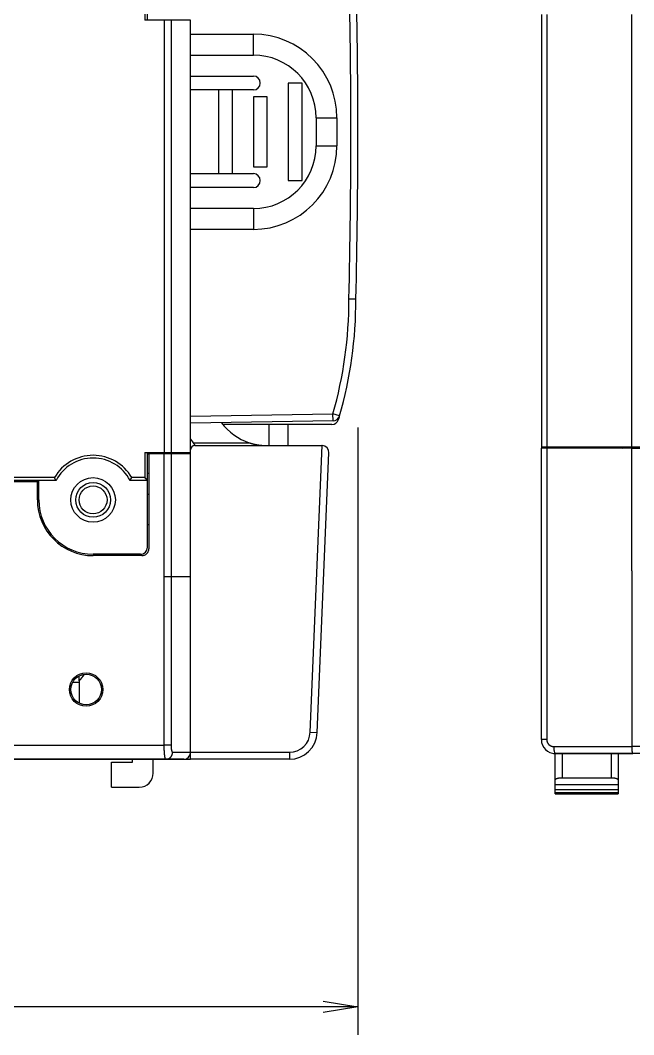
# Model space of a CAD drawing. Header units: millimetres. Extents: x -945625 to 316, y 6 to 533140.
# Drawn here: x -945529.1 to -945485.1, y 532407.4 to 532480.1 of the extents above; entities that cross this region are included whole.
import ezdxf

# ---------------------------------------------------------------- set-up
doc = ezdxf.new("R2010")
doc.units = ezdxf.units.MM
doc.header["$LTSCALE"] = 4

msp = doc.modelspace()

# ---------------------------------------------------------------- linework, layer by layer
at = {"color": 7, "linetype": 'Continuous'}
for p, q in [((-945520.158, 532481.919), (-945520.158, 532480.119)), ((-945519.958, 532480.119), (-945519.958, 532482.119)), ((-945491.69, 532480.527), (-945491.69, 532449.527)), ((-945491.303, 532480.527), (-945491.303, 532449.527)), ((-945485.19, 532449.527), (-945485.19, 532480.527)), ((-945518.755, 532480.119), (-945520.158, 532480.119)), ((-945518.755, 532480.119), (-945518.755, 532449.119)), ((-945518.268, 532480.119), (-945518.755, 532480.119)), ((-945518.268, 532480.119), (-945518.268, 532449.119)), ((-945516.858, 532480.119), (-945518.268, 532480.119)), ((-945516.858, 532449.119), (-945516.858, 532480.119)), ((-945516.858, 532479.119), (-945512.358, 532479.119)), ((-945512.358, 532477.619), (-945512.358, 532479.119)), ((-945504.902, 532478.794), (-945504.938, 532478.794)), ((-945516.858, 532477.619), (-945512.358, 532477.619)), ((-945516.858, 532476.119), (-945512.358, 532476.119)), ((-945508.858, 532475.619), (-945509.858, 532475.619)), ((-945509.858, 532475.619), (-945509.858, 532468.619)), ((-945508.858, 532468.619), (-945508.858, 532475.619)), ((-945504.897, 532475.444), (-945504.869, 532475.444)), ((-945514.858, 532475.119), (-945516.858, 532475.119)), ((-945513.858, 532475.119), (-945514.858, 532475.119)), ((-945514.858, 532475.119), (-945514.858, 532469.119)), ((-945512.358, 532475.119), (-945513.858, 532475.119)), ((-945513.858, 532469.119), (-945513.858, 532475.119)), ((-945511.358, 532474.619), (-945512.358, 532474.619)), ((-945512.358, 532474.619), (-945512.358, 532469.619)), ((-945511.358, 532469.619), (-945511.358, 532474.619)), ((-945504.86, 532473.794), (-945504.878, 532473.794)), ((-945507.858, 532473.119), (-945506.358, 532473.119)), ((-945507.858, 532473.119), (-945507.858, 532471.119)), ((-945506.358, 532473.119), (-945506.358, 532471.119)), ((-945507.858, 532471.119), (-945506.358, 532471.119)), ((-945504.878, 532470.444), (-945504.86, 532470.444)), ((-945512.358, 532469.619), (-945511.358, 532469.619)), ((-945516.858, 532469.119), (-945514.858, 532469.119)), ((-945514.858, 532469.119), (-945513.858, 532469.119)), ((-945513.858, 532469.119), (-945512.358, 532469.119)), ((-945509.858, 532468.619), (-945508.858, 532468.619)), ((-945504.869, 532468.794), (-945504.897, 532468.794)), ((-945512.358, 532468.119), (-945516.858, 532468.119)), ((-945512.358, 532466.619), (-945516.858, 532466.619)), ((-945512.358, 532466.619), (-945512.358, 532465.119)), ((-945512.358, 532465.119), (-945516.858, 532465.119)), ((-945504.938, 532465.444), (-945504.902, 532465.444)), ((-945504.927, 532463.794), (-945504.957, 532463.794)), ((-945516.858, 532451.719), (-945506.649, 532451.889)), ((-945506.168, 532451.751), (-945506.649, 532451.889)), ((-945506.641, 532451.389), (-945506.649, 532451.889)), ((-945506.641, 532451.389), (-945516.858, 532451.219)), ((-945511.258, 532451.119), (-945514.489, 532451.119)), ((-945509.858, 532451.119), (-945511.258, 532451.119)), ((-945511.258, 532451.119), (-945511.258, 532449.619)), ((-945506.728, 532451.119), (-945509.858, 532451.119)), ((-945509.858, 532449.619), (-945509.858, 532451.119)), ((-945504.858, 532450.91), (-945504.858, 532407.359)), ((-945516.685, 532449.819), (-945512.661, 532449.819)), ((-945520.158, 532449.119), (-945520.158, 532447.319)), ((-945520.158, 532449.119), (-945518.755, 532449.119)), ((-945519.958, 532447.119), (-945519.958, 532449.119)), ((-945519.958, 532449.019), (-945519.858, 532449.019)), ((-945518.755, 532449.019), (-945519.858, 532449.019)), ((-945519.858, 532449.019), (-945519.858, 532442.219)), ((-945519.258, 532449.119), (-945519.258, 532449.019)), ((-945518.958, 532449.019), (-945518.958, 532449.119)), ((-945518.755, 532449.119), (-945518.268, 532449.119)), ((-945518.268, 532449.019), (-945518.755, 532449.019)), ((-945518.755, 532440.219), (-945518.755, 532449.019)), ((-945518.268, 532449.119), (-945516.858, 532449.119)), ((-945516.858, 532449.019), (-945518.268, 532449.019)), ((-945518.268, 532449.019), (-945518.268, 532440.219)), ((-945517.758, 532449.019), (-945517.758, 532449.119)), ((-945516.858, 532449.019), (-945516.858, 532449.119)), ((-945516.858, 532440.219), (-945516.858, 532449.019)), ((-945516.558, 532449.619), (-945507.441, 532449.619)), ((-945508.277, 532429.056), (-945507.421, 532449.618)), ((-945507.778, 532429.035), (-945506.942, 532449.098)), ((-945491.69, 532449.527), (-945491.69, 532449.427)), ((-945491.69, 532449.527), (-945491.303, 532449.527)), ((-945491.303, 532449.427), (-945491.69, 532449.427)), ((-945491.69, 532440.627), (-945491.69, 532449.427)), ((-945491.49, 532449.427), (-945491.49, 532449.527)), ((-945491.303, 532449.527), (-945485.19, 532449.527)), ((-945485.19, 532449.427), (-945491.303, 532449.427)), ((-945491.303, 532449.427), (-945491.303, 532440.627)), ((-945485.89, 532449.527), (-945485.89, 532449.427)), ((-945485.89, 532449.427), (-945484.89, 532449.527)), ((-945485.19, 532449.527), (-945474.09, 532449.527)), ((-945485.19, 532440.627), (-945485.19, 532449.427)), ((-945485.19, 532449.427), (-945473.99, 532449.427)), ((-945519.858, 532447.619), (-945519.958, 532447.619)), ((-945526.629, 532447.319), (-945568.358, 532447.319)), ((-945526.511, 532447.119), (-945568.358, 532447.119)), ((-945527.858, 532447.019), (-945535.858, 532447.019)), ((-945527.858, 532445.719), (-945527.858, 532447.019)), ((-945527.758, 532447.019), (-945527.858, 532447.019)), ((-945527.758, 532445.719), (-945527.758, 532447.119)), ((-945519.958, 532447.119), (-945521.204, 532447.119)), ((-945520.158, 532447.319), (-945521.086, 532447.319)), ((-945519.958, 532442.319), (-945519.958, 532447.119)), ((-945519.958, 532446.119), (-945519.858, 532446.119)), ((-945519.858, 532443.919), (-945519.958, 532443.919)), ((-945520.458, 532441.819), (-945523.858, 532441.819)), ((-945520.358, 532441.719), (-945523.858, 532441.719)), ((-945522.358, 532441.719), (-945522.358, 532441.819)), ((-945491.69, 532428.527), (-945491.69, 532440.627)), ((-945491.303, 532440.627), (-945491.303, 532428.527)), ((-945485.19, 532440.627), (-945485.19, 532428.027)), ((-945518.755, 532428.119), (-945518.755, 532440.219)), ((-945518.755, 532440.219), (-945518.268, 532440.219)), ((-945518.268, 532440.219), (-945516.858, 532440.219)), ((-945518.268, 532440.219), (-945518.268, 532428.119)), ((-945516.858, 532427.619), (-945516.858, 532440.219)), ((-945524.858, 532432.744), (-945524.858, 532433.086)), ((-945524.858, 532432.619), (-945525.313, 532432.619)), ((-945524.858, 532432.744), (-945524.858, 532431.153)), ((-945508.277, 532429.056), (-945507.778, 532429.035)), ((-945535.858, 532428.119), (-945518.755, 532428.119)), ((-945518.268, 532428.119), (-945518.755, 532428.119)), ((-945491.303, 532428.527), (-945491.69, 532428.527)), ((-945490.803, 532428.027), (-945490.803, 532428.003)), ((-945490.803, 532428.027), (-945485.19, 532428.027)), ((-945461.991, 532428.027), (-945485.19, 532428.027)), ((-945518.153, 532427.619), (-945518.153, 532427.595)), ((-945518.153, 532427.619), (-945516.858, 532427.619)), ((-945516.858, 532427.619), (-945509.776, 532427.619)), ((-945516.858, 532427.119), (-945516.858, 532427.619)), ((-945509.776, 532427.619), (-945509.776, 532427.119)), ((-945490.808, 532427.527), (-945486.808, 532427.527)), ((-945485.134, 532427.527), (-945490.691, 532427.527)), ((-945490.691, 532427.527), (-945485.134, 532427.527)), ((-945490.691, 532425.65), (-945490.691, 532427.527)), ((-945490.19, 532427.527), (-945490.19, 532425.794)), ((-945486.69, 532427.527), (-945486.69, 532425.794)), ((-945486.19, 532427.527), (-945486.19, 532425.65)), ((-945461.49, 532427.527), (-945485.134, 532427.527)), ((-945518.64, 532427.119), (-945535.858, 532427.119)), ((-945535.858, 532427.119), (-945518.64, 532427.119)), ((-945522.543, 532426.919), (-945521.043, 532426.919)), ((-945522.543, 532425.119), (-945522.543, 532426.919)), ((-945521.043, 532426.919), (-945521.043, 532427.119)), ((-945519.543, 532426.119), (-945519.543, 532427.119)), ((-945517.358, 532427.119), (-945518.64, 532427.119)), ((-945518.64, 532427.119), (-945517.358, 532427.119)), ((-945517.358, 532427.119), (-945516.858, 532427.119)), ((-945509.776, 532427.119), (-945516.858, 532427.119)), ((-945490.19, 532425.794), (-945486.69, 532425.794)), ((-945522.543, 532425.119), (-945520.543, 532425.119)), ((-945490.691, 532425.277), (-945490.691, 532425.65)), ((-945490.691, 532424.914), (-945490.691, 532425.277)), ((-945486.19, 532425.277), (-945490.691, 532425.277)), ((-945486.19, 532425.65), (-945486.19, 532425.277)), ((-945486.19, 532425.277), (-945486.19, 532424.914)), ((-945490.691, 532424.627), (-945486.19, 532424.627)), ((-945490.691, 532424.698), (-945490.691, 532424.914)), ((-945486.19, 532424.914), (-945490.691, 532424.914)), ((-945486.19, 532424.698), (-945490.691, 532424.698)), ((-945490.691, 532424.627), (-945490.691, 532424.698)), ((-945486.19, 532424.914), (-945486.19, 532424.698)), ((-945486.19, 532424.698), (-945486.19, 532424.627)), ((-945507.358, 532409.776), (-945504.858, 532409.359)), ((-945504.858, 532409.359), (-945547.858, 532409.359)), ((-945504.858, 532409.359), (-945507.358, 532408.942)), ((-945504.858, 532409.359), (-945507.358, 532409.359))]:
    msp.add_line(p, q, dxfattribs=at)
for points in [[(-945505.001, 532460.119), (-945505.003, 532460.118), (-945505.005, 532460.118), (-945505.008, 532460.118), (-945505.011, 532460.118), (-945505.014, 532460.118), (-945505.017, 532460.118), (-945505.02, 532460.118), (-945505.024, 532460.118), (-945505.026, 532460.118), (-945505.03, 532460.118), (-945505.032, 532460.118), (-945505.035, 532460.118), (-945505.039, 532460.118), (-945505.042, 532460.118), (-945505.044, 532460.118), (-945505.047, 532460.118), (-945505.05, 532460.118), (-945505.055, 532460.118), (-945505.058, 532460.118), (-945505.061, 532460.118), (-945505.064, 532460.118), (-945505.067, 532460.118), (-945505.07, 532460.118), (-945505.074, 532460.118), (-945505.077, 532460.118), (-945505.08, 532460.118), (-945505.084, 532460.118), (-945505.087, 532460.118), (-945505.091, 532460.118), (-945505.094, 532460.118), (-945505.098, 532460.118), (-945505.102, 532460.118), (-945505.105, 532460.119), (-945505.109, 532460.119), (-945505.113, 532460.119), (-945505.117, 532460.119), (-945505.121, 532460.119), (-945505.125, 532460.119), (-945505.129, 532460.119), (-945505.133, 532460.119), (-945505.137, 532460.119), (-945505.142, 532460.119), (-945505.146, 532460.119), (-945505.15, 532460.119), (-945505.155, 532460.119), (-945505.159, 532460.119), (-945505.164, 532460.119), (-945505.168, 532460.119), (-945505.173, 532460.119), (-945505.177, 532460.119), (-945505.182, 532460.119), (-945505.187, 532460.12), (-945505.192, 532460.12), (-945505.197, 532460.12), (-945505.201, 532460.12), (-945505.206, 532460.12), (-945505.211, 532460.12), (-945505.216, 532460.12), (-945505.221, 532460.12), (-945505.227, 532460.12), (-945505.232, 532460.12), (-945505.237, 532460.12), (-945505.242, 532460.12), (-945505.247, 532460.12), (-945505.253, 532460.12), (-945505.258, 532460.121), (-945505.263, 532460.121), (-945505.269, 532460.121), (-945505.274, 532460.121), (-945505.28, 532460.121), (-945505.285, 532460.121), (-945505.291, 532460.121), (-945505.296, 532460.121), (-945505.302, 532460.121), (-945505.308, 532460.121), (-945505.313, 532460.121), (-945505.319, 532460.121), (-945505.325, 532460.121), (-945505.33, 532460.122), (-945505.336, 532460.122), (-945505.342, 532460.122), (-945505.348, 532460.122), (-945505.354, 532460.122), (-945505.36, 532460.122), (-945505.366, 532460.122), (-945505.371, 532460.122), (-945505.377, 532460.122), (-945505.383, 532460.122), (-945505.389, 532460.122), (-945505.396, 532460.123), (-945505.402, 532460.123), (-945505.408, 532460.123), (-945505.414, 532460.123), (-945505.42, 532460.123), (-945505.426, 532460.123), (-945505.432, 532460.123), (-945505.438, 532460.123), (-945505.445, 532460.123), (-945505.451, 532460.123), (-945505.457, 532460.123), (-945505.463, 532460.124), (-945505.47, 532460.124), (-945505.476, 532460.124), (-945505.482, 532460.124), (-945505.488, 532460.124), (-945505.495, 532460.124), (-945505.501, 532460.124)], [(-945512.66, 532449.819), (-945512.651, 532449.816), (-945512.641, 532449.812), (-945512.631, 532449.809), (-945512.622, 532449.806), (-945512.612, 532449.803), (-945512.602, 532449.8), (-945512.593, 532449.797), (-945512.583, 532449.794), (-945512.573, 532449.791), (-945512.563, 532449.788), (-945512.554, 532449.785), (-945512.544, 532449.782), (-945512.534, 532449.779), (-945512.524, 532449.776), (-945512.515, 532449.774), (-945512.505, 532449.771), (-945512.495, 532449.768), (-945512.485, 532449.765), (-945512.476, 532449.763), (-945512.466, 532449.76), (-945512.456, 532449.757), (-945512.446, 532449.755), (-945512.437, 532449.752), (-945512.427, 532449.749), (-945512.417, 532449.747), (-945512.407, 532449.744), (-945512.397, 532449.742), (-945512.388, 532449.739), (-945512.378, 532449.737), (-945512.368, 532449.734), (-945512.358, 532449.732), (-945512.348, 532449.729), (-945512.339, 532449.727), (-945512.329, 532449.725), (-945512.319, 532449.722), (-945512.309, 532449.72), (-945512.299, 532449.718), (-945512.29, 532449.716), (-945512.28, 532449.713), (-945512.27, 532449.711), (-945512.26, 532449.709), (-945512.25, 532449.707), (-945512.24, 532449.705), (-945512.23, 532449.703), (-945512.221, 532449.701), (-945512.211, 532449.699), (-945512.201, 532449.697), (-945512.191, 532449.695), (-945512.181, 532449.693), (-945512.171, 532449.691), (-945512.161, 532449.689), (-945512.152, 532449.687), (-945512.142, 532449.685), (-945512.132, 532449.683), (-945512.122, 532449.682), (-945512.112, 532449.68), (-945512.102, 532449.678), (-945512.092, 532449.676), (-945512.082, 532449.675), (-945512.072, 532449.673), (-945512.063, 532449.671), (-945512.053, 532449.67), (-945512.043, 532449.668), (-945512.033, 532449.667), (-945512.023, 532449.665), (-945512.013, 532449.664), (-945512.003, 532449.662), (-945511.993, 532449.661), (-945511.983, 532449.659), (-945511.973, 532449.658), (-945511.964, 532449.656), (-945511.954, 532449.655), (-945511.944, 532449.654), (-945511.934, 532449.652), (-945511.924, 532449.651), (-945511.914, 532449.65), (-945511.904, 532449.649), (-945511.894, 532449.647), (-945511.884, 532449.646), (-945511.874, 532449.645), (-945511.864, 532449.644), (-945511.854, 532449.643), (-945511.844, 532449.642), (-945511.835, 532449.641), (-945511.825, 532449.64), (-945511.815, 532449.639), (-945511.805, 532449.638), (-945511.795, 532449.637), (-945511.785, 532449.636), (-945511.775, 532449.635), (-945511.765, 532449.634), (-945511.755, 532449.633), (-945511.745, 532449.632), (-945511.735, 532449.631), (-945511.725, 532449.631), (-945511.715, 532449.63), (-945511.705, 532449.629), (-945511.695, 532449.628), (-945511.685, 532449.628), (-945511.676, 532449.627), (-945511.666, 532449.626), (-945511.656, 532449.626), (-945511.646, 532449.625), (-945511.636, 532449.625), (-945511.626, 532449.624), (-945511.616, 532449.624), (-945511.606, 532449.623), (-945511.596, 532449.623), (-945511.586, 532449.622), (-945511.576, 532449.622), (-945511.566, 532449.622), (-945511.556, 532449.621), (-945511.546, 532449.621), (-945511.536, 532449.621), (-945511.526, 532449.62), (-945511.516, 532449.62), (-945511.506, 532449.62), (-945511.497, 532449.62), (-945511.487, 532449.619), (-945511.477, 532449.619), (-945511.467, 532449.619), (-945511.457, 532449.619), (-945511.447, 532449.619), (-945511.437, 532449.619), (-945511.427, 532449.619), (-945511.417, 532449.619), (-945511.407, 532449.619)], [(-945526.51, 532447.119), (-945526.512, 532447.121), (-945526.514, 532447.122), (-945526.515, 532447.124), (-945526.517, 532447.125), (-945526.518, 532447.127), (-945526.52, 532447.129), (-945526.521, 532447.131), (-945526.523, 532447.133), (-945526.525, 532447.135), (-945526.526, 532447.137), (-945526.528, 532447.138), (-945526.529, 532447.14), (-945526.531, 532447.143), (-945526.533, 532447.145), (-945526.534, 532447.147), (-945526.536, 532447.149), (-945526.537, 532447.151), (-945526.539, 532447.153), (-945526.54, 532447.156), (-945526.542, 532447.158), (-945526.544, 532447.16), (-945526.544, 532447.162), (-945526.546, 532447.164), (-945526.548, 532447.167), (-945526.549, 532447.169), (-945526.55, 532447.171), (-945526.552, 532447.173), (-945526.553, 532447.175), (-945526.554, 532447.178), (-945526.556, 532447.18), (-945526.557, 532447.182), (-945526.558, 532447.185), (-945526.56, 532447.188), (-945526.562, 532447.191), (-945526.562, 532447.193), (-945526.564, 532447.196), (-945526.566, 532447.199), (-945526.566, 532447.201), (-945526.568, 532447.204), (-945526.57, 532447.207), (-945526.571, 532447.21), (-945526.572, 532447.212), (-945526.573, 532447.214), (-945526.574, 532447.216), (-945526.575, 532447.219), (-945526.576, 532447.221), (-945526.577, 532447.223), (-945526.579, 532447.226), (-945526.579, 532447.228), (-945526.58, 532447.23), (-945526.582, 532447.233), (-945526.583, 532447.235), (-945526.584, 532447.237), (-945526.585, 532447.239), (-945526.586, 532447.242), (-945526.587, 532447.244), (-945526.588, 532447.246), (-945526.589, 532447.248), (-945526.591, 532447.251), (-945526.592, 532447.253), (-945526.593, 532447.257), (-945526.594, 532447.259), (-945526.596, 532447.262), (-945526.597, 532447.264), (-945526.598, 532447.266), (-945526.599, 532447.268), (-945526.6, 532447.27), (-945526.601, 532447.272), (-945526.603, 532447.275), (-945526.604, 532447.277), (-945526.605, 532447.279), (-945526.606, 532447.281), (-945526.607, 532447.283), (-945526.608, 532447.285), (-945526.61, 532447.288), (-945526.611, 532447.29), (-945526.612, 532447.292), (-945526.613, 532447.294), (-945526.614, 532447.296), (-945526.616, 532447.299), (-945526.617, 532447.301), (-945526.618, 532447.303), (-945526.619, 532447.305), (-945526.621, 532447.308), (-945526.623, 532447.31), (-945526.624, 532447.312), (-945526.625, 532447.314), (-945526.627, 532447.317), (-945526.628, 532447.319)], [(-945521.204, 532447.119), (-945521.202, 532447.121), (-945521.2, 532447.122), (-945521.199, 532447.124), (-945521.197, 532447.126), (-945521.196, 532447.128), (-945521.194, 532447.129), (-945521.193, 532447.131), (-945521.191, 532447.133), (-945521.189, 532447.135), (-945521.188, 532447.137), (-945521.186, 532447.139), (-945521.184, 532447.141), (-945521.183, 532447.143), (-945521.182, 532447.145), (-945521.18, 532447.147), (-945521.179, 532447.149), (-945521.177, 532447.151), (-945521.175, 532447.153), (-945521.174, 532447.156), (-945521.172, 532447.158), (-945521.17, 532447.162), (-945521.168, 532447.164), (-945521.167, 532447.167), (-945521.165, 532447.169), (-945521.164, 532447.171), (-945521.162, 532447.173), (-945521.162, 532447.175), (-945521.16, 532447.178), (-945521.158, 532447.18), (-945521.158, 532447.182), (-945521.156, 532447.185), (-945521.154, 532447.188), (-945521.153, 532447.191), (-945521.152, 532447.193), (-945521.15, 532447.196), (-945521.149, 532447.199), (-945521.148, 532447.201), (-945521.146, 532447.204), (-945521.145, 532447.207), (-945521.144, 532447.209), (-945521.142, 532447.212), (-945521.141, 532447.214), (-945521.14, 532447.216), (-945521.139, 532447.219), (-945521.138, 532447.221), (-945521.137, 532447.223), (-945521.136, 532447.226), (-945521.135, 532447.228), (-945521.134, 532447.23), (-945521.132, 532447.233), (-945521.131, 532447.235), (-945521.13, 532447.237), (-945521.129, 532447.24), (-945521.128, 532447.242), (-945521.127, 532447.244), (-945521.126, 532447.246), (-945521.125, 532447.248), (-945521.124, 532447.251), (-945521.123, 532447.253), (-945521.122, 532447.255), (-945521.121, 532447.257), (-945521.12, 532447.259), (-945521.118, 532447.262), (-945521.117, 532447.264), (-945521.116, 532447.266), (-945521.115, 532447.268), (-945521.114, 532447.27), (-945521.113, 532447.272), (-945521.111, 532447.275), (-945521.111, 532447.277), (-945521.11, 532447.279), (-945521.109, 532447.281), (-945521.108, 532447.283), (-945521.107, 532447.285), (-945521.105, 532447.288), (-945521.103, 532447.29), (-945521.102, 532447.292), (-945521.101, 532447.294), (-945521.1, 532447.296), (-945521.098, 532447.299), (-945521.097, 532447.301), (-945521.096, 532447.303), (-945521.095, 532447.305), (-945521.093, 532447.308), (-945521.092, 532447.31), (-945521.09, 532447.312), (-945521.089, 532447.314), (-945521.087, 532447.317), (-945521.086, 532447.319)], [(-945519.957, 532447.119), (-945519.96, 532447.121), (-945519.962, 532447.123), (-945519.964, 532447.124), (-945519.966, 532447.126), (-945519.968, 532447.128), (-945519.97, 532447.129), (-945519.972, 532447.131), (-945519.974, 532447.133), (-945519.976, 532447.134), (-945519.978, 532447.136), (-945519.98, 532447.138), (-945519.982, 532447.14), (-945519.985, 532447.142), (-945519.987, 532447.144), (-945519.989, 532447.146), (-945519.992, 532447.148), (-945519.994, 532447.15), (-945519.997, 532447.152), (-945519.998, 532447.154), (-945520.001, 532447.156), (-945520.003, 532447.158), (-945520.004, 532447.16), (-945520.006, 532447.161), (-945520.009, 532447.164), (-945520.011, 532447.166), (-945520.013, 532447.168), (-945520.015, 532447.17), (-945520.017, 532447.172), (-945520.02, 532447.174), (-945520.021, 532447.176), (-945520.024, 532447.179), (-945520.027, 532447.182), (-945520.029, 532447.184), (-945520.031, 532447.186), (-945520.034, 532447.189), (-945520.036, 532447.192), (-945520.038, 532447.194), (-945520.041, 532447.197), (-945520.043, 532447.2), (-945520.045, 532447.201), (-945520.046, 532447.203), (-945520.048, 532447.205), (-945520.05, 532447.208), (-945520.052, 532447.209), (-945520.053, 532447.211), (-945520.055, 532447.213), (-945520.057, 532447.216), (-945520.059, 532447.218), (-945520.062, 532447.221), (-945520.064, 532447.224), (-945520.066, 532447.226), (-945520.067, 532447.228), (-945520.069, 532447.229), (-945520.07, 532447.231), (-945520.072, 532447.233), (-945520.075, 532447.236), (-945520.076, 532447.238), (-945520.079, 532447.241), (-945520.08, 532447.243), (-945520.082, 532447.244), (-945520.083, 532447.246), (-945520.085, 532447.248), (-945520.086, 532447.25), (-945520.088, 532447.251), (-945520.089, 532447.253), (-945520.091, 532447.255), (-945520.094, 532447.258), (-945520.095, 532447.26), (-945520.097, 532447.262), (-945520.1, 532447.265), (-945520.102, 532447.267), (-945520.105, 532447.27), (-945520.106, 532447.272), (-945520.108, 532447.273), (-945520.109, 532447.275), (-945520.111, 532447.277), (-945520.113, 532447.278), (-945520.114, 532447.28), (-945520.116, 532447.282), (-945520.118, 532447.284), (-945520.121, 532447.287), (-945520.123, 532447.289), (-945520.126, 532447.292), (-945520.128, 532447.293), (-945520.13, 532447.295), (-945520.131, 532447.297), (-945520.133, 532447.298), (-945520.135, 532447.3), (-945520.137, 532447.302), (-945520.14, 532447.305), (-945520.142, 532447.306), (-945520.144, 532447.308), (-945520.146, 532447.31), (-945520.148, 532447.311), (-945520.149, 532447.313), (-945520.151, 532447.314), (-945520.153, 532447.316), (-945520.155, 532447.317), (-945520.157, 532447.319)], [(-945524.489, 532433.211), (-945524.492, 532433.207), (-945524.495, 532433.203), (-945524.498, 532433.199), (-945524.5, 532433.196), (-945524.503, 532433.192), (-945524.506, 532433.188), (-945524.509, 532433.184), (-945524.512, 532433.18), (-945524.514, 532433.176), (-945524.517, 532433.173), (-945524.52, 532433.169), (-945524.523, 532433.165), (-945524.526, 532433.161), (-945524.528, 532433.157), (-945524.531, 532433.154), (-945524.534, 532433.15), (-945524.537, 532433.146), (-945524.54, 532433.142), (-945524.542, 532433.138), (-945524.545, 532433.135), (-945524.548, 532433.131), (-945524.551, 532433.127), (-945524.554, 532433.123), (-945524.557, 532433.12), (-945524.559, 532433.116), (-945524.562, 532433.112), (-945524.565, 532433.108), (-945524.568, 532433.104), (-945524.571, 532433.101), (-945524.574, 532433.097), (-945524.576, 532433.093), (-945524.579, 532433.089), (-945524.582, 532433.086), (-945524.585, 532433.082), (-945524.588, 532433.078), (-945524.591, 532433.074), (-945524.594, 532433.071), (-945524.596, 532433.067), (-945524.599, 532433.063), (-945524.602, 532433.059), (-945524.605, 532433.056), (-945524.608, 532433.052), (-945524.611, 532433.048), (-945524.614, 532433.045), (-945524.616, 532433.041), (-945524.619, 532433.037), (-945524.622, 532433.033), (-945524.625, 532433.03), (-945524.628, 532433.026), (-945524.631, 532433.022), (-945524.634, 532433.019), (-945524.637, 532433.015), (-945524.639, 532433.011), (-945524.642, 532433.007), (-945524.645, 532433.004), (-945524.648, 532433), (-945524.651, 532432.996), (-945524.654, 532432.993), (-945524.657, 532432.989), (-945524.66, 532432.985), (-945524.663, 532432.982), (-945524.665, 532432.978), (-945524.668, 532432.974), (-945524.671, 532432.971), (-945524.674, 532432.967), (-945524.677, 532432.963), (-945524.68, 532432.96), (-945524.683, 532432.956), (-945524.686, 532432.952), (-945524.689, 532432.949), (-945524.692, 532432.945), (-945524.694, 532432.941), (-945524.697, 532432.938), (-945524.7, 532432.934), (-945524.703, 532432.93), (-945524.706, 532432.927), (-945524.709, 532432.923), (-945524.712, 532432.919), (-945524.715, 532432.916), (-945524.718, 532432.912), (-945524.721, 532432.909), (-945524.724, 532432.905), (-945524.727, 532432.901), (-945524.73, 532432.898), (-945524.732, 532432.894), (-945524.735, 532432.89), (-945524.738, 532432.887), (-945524.741, 532432.883), (-945524.744, 532432.88), (-945524.747, 532432.876), (-945524.75, 532432.872), (-945524.753, 532432.869), (-945524.756, 532432.865), (-945524.759, 532432.862), (-945524.762, 532432.858), (-945524.765, 532432.854), (-945524.768, 532432.851), (-945524.771, 532432.847), (-945524.774, 532432.844), (-945524.777, 532432.84), (-945524.78, 532432.837), (-945524.783, 532432.833), (-945524.786, 532432.829), (-945524.789, 532432.826), (-945524.791, 532432.822), (-945524.794, 532432.819), (-945524.797, 532432.815), (-945524.8, 532432.812), (-945524.803, 532432.808), (-945524.806, 532432.805), (-945524.809, 532432.801), (-945524.812, 532432.797), (-945524.815, 532432.794), (-945524.818, 532432.79), (-945524.821, 532432.787), (-945524.824, 532432.783), (-945524.827, 532432.78), (-945524.83, 532432.776), (-945524.833, 532432.773), (-945524.836, 532432.769), (-945524.839, 532432.766), (-945524.842, 532432.762), (-945524.845, 532432.759), (-945524.848, 532432.755), (-945524.851, 532432.752), (-945524.854, 532432.748), (-945524.857, 532432.745)], [(-945518.639, 532427.119), (-945518.642, 532427.119), (-945518.644, 532427.12), (-945518.646, 532427.121), (-945518.648, 532427.122), (-945518.65, 532427.123), (-945518.652, 532427.125), (-945518.654, 532427.127), (-945518.656, 532427.129), (-945518.657, 532427.131), (-945518.658, 532427.133), (-945518.66, 532427.135), (-945518.661, 532427.137), (-945518.662, 532427.139), (-945518.663, 532427.141), (-945518.665, 532427.143), (-945518.665, 532427.145), (-945518.667, 532427.148), (-945518.668, 532427.151), (-945518.669, 532427.154), (-945518.671, 532427.157), (-945518.671, 532427.159), (-945518.673, 532427.162), (-945518.673, 532427.164), (-945518.674, 532427.166), (-945518.675, 532427.168), (-945518.676, 532427.171), (-945518.677, 532427.173), (-945518.677, 532427.175), (-945518.678, 532427.177), (-945518.679, 532427.179), (-945518.679, 532427.182), (-945518.68, 532427.184), (-945518.681, 532427.186), (-945518.681, 532427.188), (-945518.682, 532427.19), (-945518.683, 532427.193), (-945518.683, 532427.195), (-945518.684, 532427.197), (-945518.685, 532427.2), (-945518.686, 532427.204), (-945518.687, 532427.207), (-945518.688, 532427.212), (-945518.688, 532427.215), (-945518.689, 532427.217), (-945518.69, 532427.22), (-945518.69, 532427.222), (-945518.691, 532427.225), (-945518.692, 532427.228), (-945518.692, 532427.231), (-945518.693, 532427.233), (-945518.694, 532427.236), (-945518.694, 532427.239), (-945518.695, 532427.242), (-945518.695, 532427.245), (-945518.696, 532427.248), (-945518.697, 532427.251), (-945518.697, 532427.254), (-945518.698, 532427.257), (-945518.698, 532427.26), (-945518.699, 532427.263), (-945518.7, 532427.266), (-945518.7, 532427.27), (-945518.701, 532427.273), (-945518.701, 532427.276), (-945518.702, 532427.279), (-945518.703, 532427.283), (-945518.703, 532427.286), (-945518.704, 532427.29), (-945518.704, 532427.293), (-945518.705, 532427.296), (-945518.706, 532427.3), (-945518.706, 532427.303), (-945518.707, 532427.307), (-945518.707, 532427.31), (-945518.708, 532427.314), (-945518.708, 532427.318), (-945518.709, 532427.321), (-945518.71, 532427.325), (-945518.71, 532427.329), (-945518.711, 532427.333), (-945518.711, 532427.336), (-945518.712, 532427.34), (-945518.712, 532427.344), (-945518.713, 532427.348), (-945518.713, 532427.352), (-945518.714, 532427.356), (-945518.715, 532427.36), (-945518.715, 532427.364), (-945518.716, 532427.368), (-945518.716, 532427.372), (-945518.717, 532427.376), (-945518.717, 532427.38), (-945518.718, 532427.384), (-945518.718, 532427.388), (-945518.719, 532427.393), (-945518.719, 532427.397), (-945518.72, 532427.401), (-945518.72, 532427.405), (-945518.721, 532427.41), (-945518.721, 532427.414), (-945518.722, 532427.418), (-945518.722, 532427.423), (-945518.723, 532427.427), (-945518.723, 532427.432), (-945518.724, 532427.436), (-945518.724, 532427.441), (-945518.725, 532427.445), (-945518.725, 532427.45), (-945518.726, 532427.454), (-945518.726, 532427.459), (-945518.727, 532427.464), (-945518.727, 532427.468), (-945518.728, 532427.473), (-945518.728, 532427.478), (-945518.728, 532427.483), (-945518.729, 532427.487), (-945518.729, 532427.492), (-945518.73, 532427.497), (-945518.73, 532427.502), (-945518.731, 532427.507), (-945518.731, 532427.512), (-945518.732, 532427.516), (-945518.732, 532427.521), (-945518.732, 532427.526), (-945518.733, 532427.531), (-945518.733, 532427.536), (-945518.734, 532427.541), (-945518.734, 532427.546), (-945518.734, 532427.552), (-945518.735, 532427.557), (-945518.735, 532427.562), (-945518.736, 532427.567), (-945518.736, 532427.572), (-945518.736, 532427.577), (-945518.737, 532427.583), (-945518.737, 532427.588), (-945518.738, 532427.593), (-945518.738, 532427.598), (-945518.738, 532427.604), (-945518.739, 532427.609), (-945518.739, 532427.614), (-945518.739, 532427.62), (-945518.74, 532427.625), (-945518.74, 532427.63), (-945518.74, 532427.636), (-945518.741, 532427.641), (-945518.741, 532427.647), (-945518.741, 532427.652), (-945518.742, 532427.658), (-945518.742, 532427.663), (-945518.742, 532427.669), (-945518.743, 532427.674), (-945518.743, 532427.68), (-945518.743, 532427.685), (-945518.744, 532427.691), (-945518.744, 532427.697), (-945518.744, 532427.702), (-945518.745, 532427.708), (-945518.745, 532427.714), (-945518.745, 532427.719), (-945518.746, 532427.725), (-945518.746, 532427.731), (-945518.746, 532427.736), (-945518.746, 532427.742), (-945518.747, 532427.748), (-945518.747, 532427.754), (-945518.747, 532427.759), (-945518.747, 532427.765), (-945518.748, 532427.771), (-945518.748, 532427.777), (-945518.748, 532427.783), (-945518.748, 532427.789), (-945518.749, 532427.795), (-945518.749, 532427.8), (-945518.749, 532427.806), (-945518.749, 532427.812), (-945518.749, 532427.818), (-945518.75, 532427.824), (-945518.75, 532427.83), (-945518.75, 532427.836), (-945518.75, 532427.842), (-945518.751, 532427.848), (-945518.751, 532427.854), (-945518.751, 532427.86), (-945518.751, 532427.866), (-945518.751, 532427.872), (-945518.751, 532427.878), (-945518.752, 532427.884), (-945518.752, 532427.89), (-945518.752, 532427.896), (-945518.752, 532427.902), (-945518.752, 532427.908), (-945518.752, 532427.915), (-945518.753, 532427.921), (-945518.753, 532427.927), (-945518.753, 532427.933), (-945518.753, 532427.939), (-945518.753, 532427.945), (-945518.753, 532427.951), (-945518.753, 532427.957), (-945518.753, 532427.964), (-945518.754, 532427.97), (-945518.754, 532427.976), (-945518.754, 532427.982), (-945518.754, 532427.988), (-945518.754, 532427.994), (-945518.754, 532428.001), (-945518.754, 532428.007), (-945518.754, 532428.013), (-945518.754, 532428.019), (-945518.754, 532428.025), (-945518.754, 532428.032), (-945518.754, 532428.038), (-945518.755, 532428.044), (-945518.755, 532428.05), (-945518.755, 532428.057), (-945518.755, 532428.063), (-945518.755, 532428.069), (-945518.755, 532428.075), (-945518.755, 532428.081), (-945518.755, 532428.088), (-945518.755, 532428.094), (-945518.755, 532428.1), (-945518.755, 532428.106), (-945518.755, 532428.113), (-945518.755, 532428.119)], [(-945518.268, 532428.119), (-945518.268, 532428.116), (-945518.268, 532428.113), (-945518.268, 532428.11), (-945518.268, 532428.106), (-945518.268, 532428.103), (-945518.268, 532428.1), (-945518.268, 532428.097), (-945518.267, 532428.094), (-945518.267, 532428.091), (-945518.267, 532428.088), (-945518.267, 532428.085), (-945518.267, 532428.081), (-945518.267, 532428.078), (-945518.267, 532428.075), (-945518.267, 532428.072), (-945518.267, 532428.069), (-945518.267, 532428.066), (-945518.267, 532428.063), (-945518.267, 532428.06), (-945518.267, 532428.057), (-945518.267, 532428.054), (-945518.267, 532428.05), (-945518.266, 532428.047), (-945518.266, 532428.044), (-945518.266, 532428.041), (-945518.266, 532428.038), (-945518.266, 532428.035), (-945518.266, 532428.032), (-945518.266, 532428.029), (-945518.266, 532428.026), (-945518.265, 532428.023), (-945518.265, 532428.02), (-945518.265, 532428.017), (-945518.265, 532428.014), (-945518.265, 532428.011), (-945518.265, 532428.008), (-945518.265, 532428.005), (-945518.264, 532428.002), (-945518.264, 532427.998), (-945518.264, 532427.995), (-945518.264, 532427.992), (-945518.264, 532427.989), (-945518.264, 532427.986), (-945518.263, 532427.983), (-945518.263, 532427.98), (-945518.263, 532427.977), (-945518.263, 532427.974), (-945518.263, 532427.971), (-945518.262, 532427.969), (-945518.262, 532427.966), (-945518.262, 532427.963), (-945518.262, 532427.96), (-945518.261, 532427.957), (-945518.261, 532427.954), (-945518.261, 532427.951), (-945518.261, 532427.948), (-945518.26, 532427.945), (-945518.26, 532427.942), (-945518.26, 532427.939), (-945518.26, 532427.936), (-945518.259, 532427.933), (-945518.259, 532427.93), (-945518.259, 532427.928), (-945518.259, 532427.925), (-945518.258, 532427.922), (-945518.258, 532427.919), (-945518.258, 532427.916), (-945518.257, 532427.913), (-945518.257, 532427.911), (-945518.257, 532427.908), (-945518.257, 532427.905), (-945518.256, 532427.902), (-945518.256, 532427.899), (-945518.255, 532427.894), (-945518.255, 532427.891), (-945518.255, 532427.888), (-945518.254, 532427.886), (-945518.254, 532427.883), (-945518.254, 532427.88), (-945518.253, 532427.877), (-945518.253, 532427.875), (-945518.253, 532427.872), (-945518.252, 532427.869), (-945518.252, 532427.864), (-945518.251, 532427.861), (-945518.251, 532427.859), (-945518.25, 532427.856), (-945518.25, 532427.853), (-945518.25, 532427.851), (-945518.249, 532427.848), (-945518.249, 532427.845), (-945518.248, 532427.843), (-945518.248, 532427.84), (-945518.247, 532427.835), (-945518.247, 532427.833), (-945518.246, 532427.83), (-945518.246, 532427.828), (-945518.246, 532427.825), (-945518.245, 532427.823), (-945518.245, 532427.82), (-945518.244, 532427.818), (-945518.244, 532427.815), (-945518.243, 532427.813), (-945518.243, 532427.81), (-945518.242, 532427.805), (-945518.242, 532427.803), (-945518.241, 532427.801), (-945518.241, 532427.798), (-945518.24, 532427.796), (-945518.24, 532427.794), (-945518.239, 532427.791), (-945518.238, 532427.787), (-945518.238, 532427.784), (-945518.238, 532427.782), (-945518.237, 532427.78), (-945518.236, 532427.775), (-945518.236, 532427.773), (-945518.235, 532427.771), (-945518.235, 532427.769), (-945518.234, 532427.766), (-945518.234, 532427.764), (-945518.233, 532427.762), (-945518.232, 532427.758), (-945518.232, 532427.756), (-945518.231, 532427.754), (-945518.231, 532427.751), (-945518.23, 532427.749), (-945518.229, 532427.747), (-945518.229, 532427.745), (-945518.228, 532427.743), (-945518.228, 532427.741), (-945518.227, 532427.739), (-945518.226, 532427.735), (-945518.226, 532427.733), (-945518.225, 532427.731), (-945518.224, 532427.728), (-945518.224, 532427.726), (-945518.223, 532427.724), (-945518.222, 532427.722), (-945518.222, 532427.72), (-945518.221, 532427.718), (-945518.221, 532427.716), (-945518.22, 532427.713), (-945518.219, 532427.711), (-945518.218, 532427.709), (-945518.217, 532427.706), (-945518.217, 532427.704), (-945518.216, 532427.702), (-945518.215, 532427.699), (-945518.214, 532427.696), (-945518.213, 532427.694), (-945518.212, 532427.691), (-945518.211, 532427.688), (-945518.21, 532427.686), (-945518.209, 532427.683), (-945518.208, 532427.68), (-945518.206, 532427.678), (-945518.205, 532427.675), (-945518.204, 532427.673), (-945518.203, 532427.671), (-945518.203, 532427.669), (-945518.201, 532427.667), (-945518.2, 532427.664), (-945518.199, 532427.662), (-945518.198, 532427.66), (-945518.197, 532427.658), (-945518.195, 532427.656), (-945518.194, 532427.653), (-945518.193, 532427.651), (-945518.191, 532427.649), (-945518.19, 532427.647), (-945518.189, 532427.645), (-945518.187, 532427.643), (-945518.186, 532427.641), (-945518.184, 532427.639), (-945518.183, 532427.637), (-945518.181, 532427.635), (-945518.179, 532427.633), (-945518.177, 532427.631), (-945518.175, 532427.629), (-945518.173, 532427.627), (-945518.171, 532427.626), (-945518.169, 532427.624), (-945518.167, 532427.623), (-945518.165, 532427.622), (-945518.163, 532427.621), (-945518.161, 532427.62), (-945518.158, 532427.619), (-945518.155, 532427.619), (-945518.152, 532427.619)], [(-945491.302, 532428.527), (-945491.302, 532428.524), (-945491.302, 532428.521), (-945491.302, 532428.518), (-945491.302, 532428.515), (-945491.302, 532428.512), (-945491.302, 532428.509), (-945491.302, 532428.505), (-945491.302, 532428.502), (-945491.302, 532428.499), (-945491.301, 532428.496), (-945491.301, 532428.493), (-945491.301, 532428.49), (-945491.301, 532428.487), (-945491.301, 532428.484), (-945491.3, 532428.481), (-945491.3, 532428.477), (-945491.3, 532428.474), (-945491.299, 532428.471), (-945491.299, 532428.468), (-945491.299, 532428.465), (-945491.298, 532428.462), (-945491.298, 532428.459), (-945491.297, 532428.456), (-945491.297, 532428.453), (-945491.296, 532428.45), (-945491.296, 532428.447), (-945491.295, 532428.443), (-945491.295, 532428.44), (-945491.294, 532428.437), (-945491.294, 532428.434), (-945491.293, 532428.431), (-945491.292, 532428.428), (-945491.292, 532428.425), (-945491.291, 532428.422), (-945491.291, 532428.419), (-945491.29, 532428.416), (-945491.289, 532428.413), (-945491.288, 532428.41), (-945491.288, 532428.407), (-945491.287, 532428.404), (-945491.286, 532428.401), (-945491.285, 532428.398), (-945491.285, 532428.395), (-945491.284, 532428.392), (-945491.283, 532428.389), (-945491.282, 532428.386), (-945491.281, 532428.383), (-945491.28, 532428.38), (-945491.279, 532428.377), (-945491.278, 532428.374), (-945491.277, 532428.371), (-945491.276, 532428.368), (-945491.275, 532428.365), (-945491.274, 532428.362), (-945491.273, 532428.359), (-945491.272, 532428.356), (-945491.271, 532428.353), (-945491.27, 532428.35), (-945491.269, 532428.348), (-945491.268, 532428.345), (-945491.267, 532428.342), (-945491.266, 532428.339), (-945491.264, 532428.336), (-945491.263, 532428.333), (-945491.262, 532428.33), (-945491.261, 532428.327), (-945491.26, 532428.325), (-945491.258, 532428.322), (-945491.257, 532428.319), (-945491.256, 532428.316), (-945491.254, 532428.313), (-945491.253, 532428.311), (-945491.252, 532428.308), (-945491.25, 532428.305), (-945491.249, 532428.302), (-945491.248, 532428.299), (-945491.246, 532428.297), (-945491.245, 532428.294), (-945491.243, 532428.291), (-945491.242, 532428.288), (-945491.24, 532428.286), (-945491.239, 532428.283), (-945491.237, 532428.28), (-945491.236, 532428.278), (-945491.234, 532428.275), (-945491.233, 532428.272), (-945491.231, 532428.27), (-945491.229, 532428.267), (-945491.228, 532428.264), (-945491.226, 532428.262), (-945491.224, 532428.259), (-945491.223, 532428.256), (-945491.221, 532428.254), (-945491.219, 532428.251), (-945491.218, 532428.249), (-945491.216, 532428.246), (-945491.214, 532428.244), (-945491.212, 532428.241), (-945491.211, 532428.239), (-945491.209, 532428.236), (-945491.207, 532428.234), (-945491.205, 532428.231), (-945491.203, 532428.229), (-945491.202, 532428.226), (-945491.2, 532428.224), (-945491.198, 532428.221), (-945491.196, 532428.219), (-945491.194, 532428.216), (-945491.192, 532428.214), (-945491.19, 532428.211), (-945491.188, 532428.209), (-945491.186, 532428.207), (-945491.184, 532428.204), (-945491.182, 532428.202), (-945491.18, 532428.2), (-945491.178, 532428.197), (-945491.176, 532428.195), (-945491.174, 532428.193), (-945491.172, 532428.19), (-945491.17, 532428.188), (-945491.168, 532428.186), (-945491.166, 532428.184), (-945491.164, 532428.181), (-945491.161, 532428.179), (-945491.159, 532428.177), (-945491.157, 532428.175), (-945491.155, 532428.173), (-945491.153, 532428.17), (-945491.151, 532428.168), (-945491.148, 532428.166), (-945491.146, 532428.164), (-945491.144, 532428.162), (-945491.142, 532428.16), (-945491.139, 532428.158), (-945491.137, 532428.156), (-945491.135, 532428.154), (-945491.132, 532428.152), (-945491.13, 532428.15), (-945491.128, 532428.148), (-945491.125, 532428.146), (-945491.123, 532428.144), (-945491.121, 532428.142), (-945491.118, 532428.14), (-945491.116, 532428.138), (-945491.114, 532428.136), (-945491.111, 532428.134), (-945491.109, 532428.132), (-945491.106, 532428.13), (-945491.104, 532428.129), (-945491.101, 532428.127), (-945491.099, 532428.125), (-945491.096, 532428.123), (-945491.094, 532428.121), (-945491.091, 532428.12), (-945491.089, 532428.118), (-945491.086, 532428.116), (-945491.084, 532428.114), (-945491.081, 532428.113), (-945491.079, 532428.111), (-945491.076, 532428.109), (-945491.074, 532428.108), (-945491.071, 532428.106), (-945491.069, 532428.104), (-945491.066, 532428.103), (-945491.063, 532428.101), (-945491.061, 532428.099), (-945491.058, 532428.098), (-945491.055, 532428.096), (-945491.053, 532428.095), (-945491.05, 532428.093), (-945491.047, 532428.092), (-945491.045, 532428.09), (-945491.042, 532428.089), (-945491.039, 532428.087), (-945491.037, 532428.086), (-945491.034, 532428.085), (-945491.031, 532428.083), (-945491.029, 532428.082), (-945491.026, 532428.08), (-945491.023, 532428.079), (-945491.02, 532428.078), (-945491.018, 532428.076), (-945491.015, 532428.075), (-945491.012, 532428.074), (-945491.009, 532428.073), (-945491.006, 532428.071), (-945491.004, 532428.07), (-945491.001, 532428.069), (-945490.998, 532428.068), (-945490.995, 532428.066), (-945490.992, 532428.065), (-945490.99, 532428.064), (-945490.987, 532428.063), (-945490.984, 532428.062), (-945490.981, 532428.061), (-945490.978, 532428.06), (-945490.975, 532428.059), (-945490.972, 532428.058), (-945490.97, 532428.056), (-945490.967, 532428.055), (-945490.964, 532428.054), (-945490.961, 532428.053), (-945490.958, 532428.053), (-945490.955, 532428.052), (-945490.952, 532428.051), (-945490.949, 532428.05), (-945490.946, 532428.049), (-945490.943, 532428.048), (-945490.941, 532428.047), (-945490.938, 532428.046), (-945490.935, 532428.045), (-945490.932, 532428.045), (-945490.929, 532428.044), (-945490.926, 532428.043), (-945490.923, 532428.042), (-945490.92, 532428.042), (-945490.917, 532428.041), (-945490.914, 532428.04), (-945490.911, 532428.039), (-945490.908, 532428.039), (-945490.905, 532428.038), (-945490.902, 532428.038), (-945490.899, 532428.037), (-945490.896, 532428.036), (-945490.893, 532428.036), (-945490.89, 532428.035), (-945490.887, 532428.035), (-945490.884, 532428.034), (-945490.881, 532428.034), (-945490.878, 532428.033), (-945490.875, 532428.033), (-945490.872, 532428.032), (-945490.869, 532428.032), (-945490.866, 532428.031), (-945490.863, 532428.031), (-945490.86, 532428.031), (-945490.857, 532428.03), (-945490.854, 532428.03), (-945490.851, 532428.03), (-945490.848, 532428.029), (-945490.845, 532428.029), (-945490.842, 532428.029), (-945490.839, 532428.029), (-945490.836, 532428.028), (-945490.833, 532428.028), (-945490.83, 532428.028), (-945490.827, 532428.028), (-945490.824, 532428.028), (-945490.821, 532428.028), (-945490.818, 532428.027), (-945490.815, 532428.027), (-945490.812, 532428.027), (-945490.809, 532428.027), (-945490.805, 532428.027), (-945490.802, 532428.027)], [(-945485.19, 532428.027), (-945485.19, 532428.023), (-945485.19, 532428.019), (-945485.19, 532428.014), (-945485.19, 532428.01), (-945485.19, 532428.006), (-945485.19, 532428.002), (-945485.19, 532427.997), (-945485.19, 532427.993), (-945485.19, 532427.989), (-945485.19, 532427.985), (-945485.191, 532427.981), (-945485.191, 532427.976), (-945485.191, 532427.972), (-945485.191, 532427.968), (-945485.191, 532427.964), (-945485.191, 532427.96), (-945485.191, 532427.956), (-945485.191, 532427.952), (-945485.191, 532427.947), (-945485.191, 532427.943), (-945485.192, 532427.939), (-945485.192, 532427.935), (-945485.192, 532427.931), (-945485.192, 532427.927), (-945485.192, 532427.923), (-945485.192, 532427.919), (-945485.192, 532427.915), (-945485.192, 532427.911), (-945485.193, 532427.907), (-945485.193, 532427.903), (-945485.193, 532427.899), (-945485.193, 532427.895), (-945485.193, 532427.891), (-945485.193, 532427.887), (-945485.193, 532427.883), (-945485.193, 532427.879), (-945485.194, 532427.876), (-945485.194, 532427.872), (-945485.194, 532427.868), (-945485.194, 532427.864), (-945485.194, 532427.86), (-945485.194, 532427.856), (-945485.194, 532427.852), (-945485.194, 532427.849), (-945485.194, 532427.845), (-945485.194, 532427.841), (-945485.194, 532427.837), (-945485.195, 532427.834), (-945485.195, 532427.83), (-945485.195, 532427.826), (-945485.195, 532427.822), (-945485.195, 532427.819), (-945485.195, 532427.815), (-945485.195, 532427.811), (-945485.195, 532427.808), (-945485.195, 532427.804), (-945485.195, 532427.8), (-945485.195, 532427.797), (-945485.195, 532427.793), (-945485.195, 532427.79), (-945485.195, 532427.786), (-945485.195, 532427.783), (-945485.194, 532427.779), (-945485.194, 532427.776), (-945485.194, 532427.772), (-945485.194, 532427.769), (-945485.194, 532427.765), (-945485.194, 532427.762), (-945485.194, 532427.758), (-945485.194, 532427.755), (-945485.193, 532427.751), (-945485.193, 532427.748), (-945485.193, 532427.745), (-945485.193, 532427.741), (-945485.193, 532427.738), (-945485.192, 532427.734), (-945485.192, 532427.731), (-945485.192, 532427.728), (-945485.191, 532427.725), (-945485.191, 532427.721), (-945485.191, 532427.718), (-945485.191, 532427.715), (-945485.19, 532427.712), (-945485.19, 532427.708), (-945485.19, 532427.705), (-945485.189, 532427.702), (-945485.189, 532427.699), (-945485.188, 532427.696), (-945485.188, 532427.693), (-945485.188, 532427.69), (-945485.187, 532427.687), (-945485.187, 532427.684), (-945485.186, 532427.681), (-945485.186, 532427.678), (-945485.186, 532427.675), (-945485.185, 532427.672), (-945485.185, 532427.669), (-945485.184, 532427.666), (-945485.184, 532427.663), (-945485.183, 532427.66), (-945485.182, 532427.655), (-945485.182, 532427.652), (-945485.181, 532427.649), (-945485.18, 532427.644), (-945485.18, 532427.641), (-945485.179, 532427.639), (-945485.179, 532427.636), (-945485.178, 532427.633), (-945485.178, 532427.631), (-945485.177, 532427.628), (-945485.177, 532427.626), (-945485.176, 532427.623), (-945485.176, 532427.621), (-945485.175, 532427.619), (-945485.175, 532427.616), (-945485.174, 532427.614), (-945485.173, 532427.609), (-945485.173, 532427.607), (-945485.172, 532427.605), (-945485.172, 532427.603), (-945485.171, 532427.601), (-945485.171, 532427.598), (-945485.17, 532427.596), (-945485.169, 532427.592), (-945485.169, 532427.59), (-945485.168, 532427.588), (-945485.168, 532427.586), (-945485.167, 532427.584), (-945485.166, 532427.581), (-945485.166, 532427.579), (-945485.165, 532427.577), (-945485.164, 532427.574), (-945485.164, 532427.572), (-945485.163, 532427.57), (-945485.162, 532427.567), (-945485.161, 532427.564), (-945485.16, 532427.561), (-945485.159, 532427.558), (-945485.158, 532427.556), (-945485.158, 532427.554), (-945485.156, 532427.551), (-945485.156, 532427.549), (-945485.155, 532427.547), (-945485.154, 532427.545), (-945485.152, 532427.543), (-945485.151, 532427.541), (-945485.15, 532427.539), (-945485.148, 532427.537), (-945485.147, 532427.535), (-945485.145, 532427.533), (-945485.143, 532427.531), (-945485.14, 532427.529), (-945485.138, 532427.528), (-945485.136, 532427.528), (-945485.134, 532427.527)], [(-945490.69, 532425.65), (-945490.69, 532425.652), (-945490.69, 532425.655), (-945490.689, 532425.657), (-945490.689, 532425.659), (-945490.688, 532425.662), (-945490.688, 532425.664), (-945490.686, 532425.667), (-945490.686, 532425.669), (-945490.685, 532425.671), (-945490.683, 532425.673), (-945490.682, 532425.675), (-945490.681, 532425.677), (-945490.68, 532425.679), (-945490.678, 532425.681), (-945490.676, 532425.683), (-945490.674, 532425.685), (-945490.672, 532425.687), (-945490.671, 532425.689), (-945490.669, 532425.691), (-945490.667, 532425.693), (-945490.665, 532425.694), (-945490.663, 532425.696), (-945490.66, 532425.698), (-945490.657, 532425.701), (-945490.654, 532425.703), (-945490.651, 532425.705), (-945490.648, 532425.707), (-945490.645, 532425.709), (-945490.643, 532425.71), (-945490.64, 532425.712), (-945490.638, 532425.713), (-945490.636, 532425.714), (-945490.634, 532425.715), (-945490.631, 532425.717), (-945490.629, 532425.718), (-945490.627, 532425.719), (-945490.625, 532425.72), (-945490.623, 532425.721), (-945490.621, 532425.722), (-945490.619, 532425.723), (-945490.617, 532425.724), (-945490.615, 532425.725), (-945490.612, 532425.726), (-945490.61, 532425.727), (-945490.608, 532425.728), (-945490.606, 532425.729), (-945490.603, 532425.73), (-945490.601, 532425.731), (-945490.599, 532425.732), (-945490.596, 532425.733), (-945490.594, 532425.734), (-945490.592, 532425.735), (-945490.589, 532425.736), (-945490.587, 532425.737), (-945490.584, 532425.738), (-945490.582, 532425.739), (-945490.579, 532425.74), (-945490.577, 532425.741), (-945490.574, 532425.742), (-945490.571, 532425.742), (-945490.569, 532425.743), (-945490.566, 532425.744), (-945490.563, 532425.745), (-945490.561, 532425.746), (-945490.558, 532425.747), (-945490.555, 532425.748), (-945490.552, 532425.749), (-945490.549, 532425.75), (-945490.546, 532425.75), (-945490.544, 532425.751), (-945490.541, 532425.752), (-945490.538, 532425.753), (-945490.535, 532425.754), (-945490.532, 532425.755), (-945490.529, 532425.755), (-945490.526, 532425.756), (-945490.522, 532425.757), (-945490.519, 532425.758), (-945490.516, 532425.759), (-945490.513, 532425.759), (-945490.51, 532425.76), (-945490.507, 532425.761), (-945490.503, 532425.762), (-945490.5, 532425.763), (-945490.497, 532425.763), (-945490.493, 532425.764), (-945490.49, 532425.765), (-945490.487, 532425.766), (-945490.483, 532425.766), (-945490.48, 532425.767), (-945490.477, 532425.768), (-945490.473, 532425.768), (-945490.47, 532425.769), (-945490.466, 532425.77), (-945490.463, 532425.77), (-945490.459, 532425.771), (-945490.456, 532425.772), (-945490.452, 532425.772), (-945490.448, 532425.773), (-945490.445, 532425.774), (-945490.441, 532425.774), (-945490.438, 532425.775), (-945490.434, 532425.776), (-945490.43, 532425.776), (-945490.427, 532425.777), (-945490.423, 532425.777), (-945490.419, 532425.778), (-945490.416, 532425.778), (-945490.412, 532425.779), (-945490.408, 532425.78), (-945490.404, 532425.78), (-945490.401, 532425.781), (-945490.397, 532425.781), (-945490.393, 532425.782), (-945490.389, 532425.782), (-945490.386, 532425.783), (-945490.382, 532425.783), (-945490.378, 532425.784), (-945490.374, 532425.784), (-945490.37, 532425.784), (-945490.366, 532425.785), (-945490.362, 532425.785), (-945490.358, 532425.786), (-945490.355, 532425.786), (-945490.351, 532425.787), (-945490.347, 532425.787), (-945490.343, 532425.787), (-945490.339, 532425.788), (-945490.335, 532425.788), (-945490.331, 532425.788), (-945490.327, 532425.789), (-945490.323, 532425.789), (-945490.319, 532425.789), (-945490.315, 532425.79), (-945490.311, 532425.79), (-945490.307, 532425.79), (-945490.303, 532425.791), (-945490.298, 532425.791), (-945490.294, 532425.791), (-945490.29, 532425.791), (-945490.286, 532425.792), (-945490.282, 532425.792), (-945490.278, 532425.792), (-945490.274, 532425.792), (-945490.27, 532425.793), (-945490.266, 532425.793), (-945490.261, 532425.793), (-945490.257, 532425.793), (-945490.253, 532425.793), (-945490.249, 532425.793), (-945490.245, 532425.794), (-945490.241, 532425.794), (-945490.236, 532425.794), (-945490.232, 532425.794), (-945490.228, 532425.794), (-945490.224, 532425.794), (-945490.22, 532425.794), (-945490.215, 532425.794), (-945490.211, 532425.794), (-945490.207, 532425.794), (-945490.203, 532425.794), (-945490.199, 532425.794), (-945490.194, 532425.794), (-945490.19, 532425.794)], [(-945486.69, 532425.794), (-945486.686, 532425.794), (-945486.682, 532425.794), (-945486.677, 532425.794), (-945486.673, 532425.794), (-945486.669, 532425.794), (-945486.665, 532425.794), (-945486.66, 532425.794), (-945486.656, 532425.794), (-945486.652, 532425.794), (-945486.648, 532425.794), (-945486.644, 532425.794), (-945486.639, 532425.794), (-945486.635, 532425.794), (-945486.631, 532425.793), (-945486.627, 532425.793), (-945486.623, 532425.793), (-945486.619, 532425.793), (-945486.615, 532425.793), (-945486.61, 532425.793), (-945486.606, 532425.792), (-945486.602, 532425.792), (-945486.598, 532425.792), (-945486.594, 532425.792), (-945486.59, 532425.791), (-945486.586, 532425.791), (-945486.582, 532425.791), (-945486.578, 532425.791), (-945486.574, 532425.79), (-945486.57, 532425.79), (-945486.566, 532425.79), (-945486.562, 532425.789), (-945486.558, 532425.789), (-945486.554, 532425.789), (-945486.55, 532425.788), (-945486.546, 532425.788), (-945486.542, 532425.788), (-945486.538, 532425.787), (-945486.534, 532425.787), (-945486.53, 532425.787), (-945486.526, 532425.786), (-945486.522, 532425.786), (-945486.519, 532425.785), (-945486.515, 532425.785), (-945486.511, 532425.785), (-945486.507, 532425.784), (-945486.503, 532425.784), (-945486.499, 532425.783), (-945486.496, 532425.783), (-945486.492, 532425.782), (-945486.488, 532425.782), (-945486.484, 532425.781), (-945486.481, 532425.781), (-945486.477, 532425.78), (-945486.473, 532425.78), (-945486.47, 532425.779), (-945486.466, 532425.779), (-945486.462, 532425.778), (-945486.459, 532425.778), (-945486.455, 532425.777), (-945486.451, 532425.776), (-945486.448, 532425.776), (-945486.444, 532425.775), (-945486.441, 532425.775), (-945486.437, 532425.774), (-945486.434, 532425.773), (-945486.43, 532425.773), (-945486.427, 532425.772), (-945486.423, 532425.772), (-945486.42, 532425.771), (-945486.416, 532425.77), (-945486.413, 532425.77), (-945486.409, 532425.769), (-945486.406, 532425.768), (-945486.403, 532425.768), (-945486.399, 532425.767), (-945486.396, 532425.766), (-945486.393, 532425.765), (-945486.389, 532425.765), (-945486.386, 532425.764), (-945486.383, 532425.763), (-945486.38, 532425.762), (-945486.376, 532425.762), (-945486.373, 532425.761), (-945486.37, 532425.76), (-945486.367, 532425.759), (-945486.364, 532425.759), (-945486.361, 532425.758), (-945486.358, 532425.757), (-945486.355, 532425.756), (-945486.352, 532425.755), (-945486.349, 532425.755), (-945486.346, 532425.754), (-945486.343, 532425.753), (-945486.34, 532425.752), (-945486.337, 532425.751), (-945486.334, 532425.75), (-945486.331, 532425.75), (-945486.328, 532425.749), (-945486.325, 532425.748), (-945486.322, 532425.747), (-945486.32, 532425.746), (-945486.317, 532425.745), (-945486.314, 532425.744), (-945486.311, 532425.743), (-945486.309, 532425.742), (-945486.306, 532425.741), (-945486.303, 532425.741), (-945486.301, 532425.74), (-945486.298, 532425.739), (-945486.296, 532425.738), (-945486.293, 532425.737), (-945486.291, 532425.736), (-945486.288, 532425.735), (-945486.286, 532425.734), (-945486.283, 532425.733), (-945486.281, 532425.732), (-945486.278, 532425.731), (-945486.276, 532425.73), (-945486.274, 532425.729), (-945486.272, 532425.728), (-945486.269, 532425.727), (-945486.267, 532425.726), (-945486.265, 532425.725), (-945486.263, 532425.724), (-945486.261, 532425.723), (-945486.259, 532425.722), (-945486.256, 532425.721), (-945486.254, 532425.72), (-945486.252, 532425.719), (-945486.25, 532425.718), (-945486.247, 532425.716), (-945486.245, 532425.715), (-945486.243, 532425.714), (-945486.241, 532425.713), (-945486.239, 532425.712), (-945486.238, 532425.71), (-945486.236, 532425.709), (-945486.234, 532425.708), (-945486.232, 532425.707), (-945486.229, 532425.705), (-945486.226, 532425.703), (-945486.223, 532425.701), (-945486.22, 532425.699), (-945486.218, 532425.697), (-945486.216, 532425.695), (-945486.214, 532425.693), (-945486.211, 532425.691), (-945486.209, 532425.689), (-945486.207, 532425.687), (-945486.206, 532425.685), (-945486.204, 532425.683), (-945486.202, 532425.681), (-945486.2, 532425.679), (-945486.199, 532425.676), (-945486.197, 532425.674), (-945486.196, 532425.672), (-945486.195, 532425.67), (-945486.194, 532425.667), (-945486.192, 532425.664), (-945486.192, 532425.662), (-945486.191, 532425.66), (-945486.191, 532425.657), (-945486.19, 532425.655), (-945486.19, 532425.652), (-945486.19, 532425.65)]]:
    msp.add_lwpolyline(points, dxfattribs=at)
for centre, radius in [((-945523.858, 532445.719), 1.6), ((-945523.858, 532445.719), 1.25), ((-945523.858, 532445.719), 1), ((-945524.358, 532432.119), 1.2), ((-945524.358, 532432.119), 1.1)]:
    msp.add_circle(centre, radius, dxfattribs=at)
for centre, radius, start, end in [((-946004.858, 532472.119), 499.5, 358.624, 1.376), ((-946004.858, 532472.119), 500, 358.62477, 1.37523), ((-945512.358, 532473.119), 6, 0, 90), ((-945512.358, 532473.119), 4.5, 0, 90), ((-945512.358, 532475.619), 0.5, 0, 90), ((-945512.358, 532475.619), 0.5, 270, 0), ((-945512.358, 532471.119), 4.5, 270, 0), ((-945512.358, 532471.119), 6, 270, 0), ((-945512.358, 532468.619), 0.5, 0, 90), ((-945512.358, 532468.619), 0.5, 270, 0), ((-945535.001, 532460.036), 29.5, 343.96717, 0.16999), ((-945535.001, 532460.036), 30, 343.96716, 0.15706), ((-945511.408, 532453.619), 4, 216.20949, 251.74593), ((-945506.728, 532451.619), 0.5, 270, 343.42035), ((-945506.649, 532451.889), 0.5, 270.95484, 343.96717), ((-945535.001, 532460.036), 30, 343.42035, 343.96717), ((-945511.408, 532453.619), 6.5, 213.02198, 215.7562), ((-945511.408, 532453.619), 6.5, 215.7562, 217.97987), ((-945516.558, 532449.319), 0.3, 90, 180), ((-945507.441, 532449.119), 0.5, 87.61406, 90), ((-945507.441, 532449.119), 0.5, 357.61406, 87.61406), ((-945523.858, 532445.719), 3.2, 30, 150), ((-945523.858, 532445.719), 3, 27.81814, 152.18187), ((-945523.858, 532445.719), 4, 180, 270), ((-945523.858, 532445.719), 3.9, 180, 270), ((-945520.458, 532442.319), 0.5, 270, 0), ((-945520.358, 532442.219), 0.5, 269.99999, 0.00001), ((-945509.776, 532429.119), 1.5, 270, 357.61406), ((-945509.776, 532429.119), 2, 270, 357.61406), ((-945490.691, 532428.527), 1, 180, 270), ((-945488.707, 532428.026), 2.096, 180.61925, 181.27936), ((-945488.574, 532428.028), 2.229, 181.25297, 181.88253), ((-945488.537, 532428.029), 2.266, 181.88704, 182.51282), ((-945488.646, 532428.027), 2.157, 182.57212, 183.23318), ((-945488.724, 532428.023), 2.079, 183.24433, 183.93128), ((-945488.802, 532428.019), 2.001, 183.97896, 184.69124), ((-945518.619, 532427.541), 0.419, 280.08043, 283.86938), ((-945518.816, 532428.107), 1.018, 287.01183, 288.27291), ((-945518.65, 532427.609), 0.493, 288.08278, 290.97371), ((-945518.614, 532427.54), 0.416, 289.73283, 293.39766), ((-945518.638, 532427.594), 0.475, 293.50604, 296.68796), ((-945518.657, 532427.624), 0.51, 297.03018, 299.9819), ((-945518.645, 532427.604), 0.487, 299.99843, 303.13201), ((-945518.641, 532427.6), 0.481, 302.96672, 306.17314), ((-945518.647, 532427.607), 0.491, 306.25615, 309.41578), ((-945518.651, 532427.612), 0.496, 309.41457, 312.54819), ((-945518.652, 532427.612), 0.497, 312.61204, 315.75148), ((-945518.653, 532427.613), 0.499, 315.72195, 318.85452), ((-945518.656, 532427.615), 0.503, 318.95244, 322.06065), ((-945518.658, 532427.617), 0.505, 322.04515, 325.13264), ((-945518.661, 532427.618), 0.509, 325.21447, 328.27217), ((-945518.662, 532427.619), 0.51, 328.27237, 331.30638), ((-945518.666, 532427.62), 0.513, 331.41225, 334.40725), ((-945518.667, 532427.621), 0.515, 334.38718, 337.35152), ((-945518.671, 532427.621), 0.519, 337.47644, 340.38927), ((-945518.671, 532427.621), 0.518, 340.386, 343.27166), ((-945518.671, 532427.62), 0.519, 343.37579, 346.22312), ((-945518.675, 532427.621), 0.522, 346.21245, 349.0035), ((-945518.689, 532427.622), 0.537, 349.17719, 351.85307), ((-945518.673, 532427.62), 0.52, 351.86604, 354.58128), ((-945518.638, 532427.617), 0.485, 354.51858, 357.37766), ((-945517.358, 532427.619), 0.5, 270, 0), ((-945488.891, 532428.012), 1.912, 184.69197, 185.43234), ((-945489.006, 532428.003), 1.797, 185.50517, 186.28459), ((-945489.123, 532427.991), 1.679, 186.32159, 187.14261), ((-945489.252, 532427.977), 1.549, 187.22654, 188.09779), ((-945489.383, 532427.959), 1.416, 188.13206, 189.06033), ((-945489.52, 532427.94), 1.279, 189.16358, 190.15945), ((-945489.657, 532427.917), 1.14, 190.22594, 191.30261), ((-945489.792, 532427.892), 1.002, 191.44253, 192.61418), ((-945489.921, 532427.865), 0.871, 192.72468, 194.00861), ((-945490.039, 532427.838), 0.749, 194.17692, 195.58572), ((-945490.158, 532427.806), 0.626, 195.7263, 197.31064), ((-945490.269, 532427.775), 0.511, 197.63259, 199.43981), ((-945490.353, 532427.746), 0.423, 199.54131, 201.56178), ((-945490.413, 532427.725), 0.358, 201.95479, 204.13298), ((-945490.503, 532427.688), 0.261, 204.86893, 207.60331), ((-945490.584, 532427.649), 0.171, 208.36823, 212.15194), ((-945490.597, 532427.637), 0.154, 211.19095, 214.87615), ((-945490.509, 532427.7), 0.263, 215.10774, 216.93696), ((-945490.663, 532427.597), 0.078, 224.2654, 230.50649), ((-945490.689, 532427.569), 0.0401, 233.99612, 249.45273), ((-945490.674, 532427.593), 0.068, 244.72804, 255.80568), ((-945518.691, 532428.062), 0.945, 273.10042, 276.35955), ((-945518.612, 532427.496), 0.374, 273.88977, 280.24029), ((-945520.543, 532426.119), 1, 270, 0)]:
    msp.add_arc(centre, radius, start, end, dxfattribs=at)

doc.saveas('drawing.dxf')
